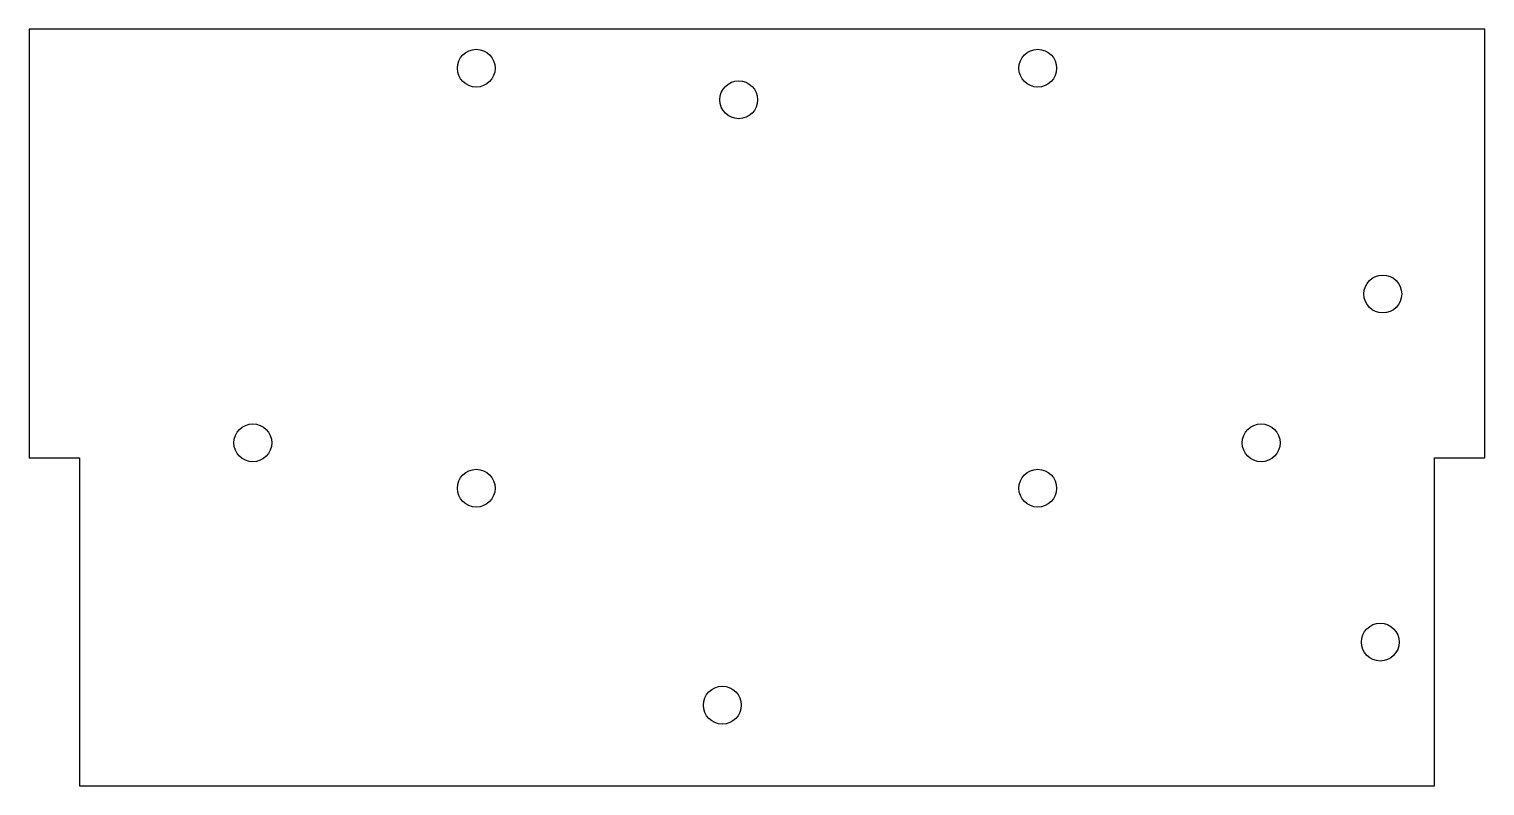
# Model space of a CAD drawing. Header units: millimetres. Extents: x 0 to 116, y 0 to 60.
import ezdxf

# ---------------------------------------------------------------- set-up
doc = ezdxf.new("R2010")
doc.units = ezdxf.units.MM
doc.header["$MEASUREMENT"] = 0
doc.layers.add('DEFAULT', color=7, linetype='Continuous')

msp = doc.modelspace()

# ---------------------------------------------------------------- linework, layer by layer
at = {"layer": 'DEFAULT'}
for p, q in [((115.5, 60), (0, 60)), ((0, 60), (0, 26)), ((115.5, 26), (115.5, 60)), ((0, 26), (4, 26)), ((4, 26), (4, 0)), ((111.5, 0), (111.5, 26)), ((111.5, 26), (115.5, 26)), ((4, 0), (111.5, 0))]:
    msp.add_line(p, q, dxfattribs=at)
for centre in [(35.475, 56.9), (80.025, 56.9), (56.3, 54.4), (107.4, 39), (17.75, 27.2), (97.75, 27.2), (35.475, 23.6), (80.025, 23.6), (107.2, 11.4), (55, 6.4)]:
    msp.add_circle(centre, 1.5, dxfattribs=at)

doc.saveas('drawing.dxf')
